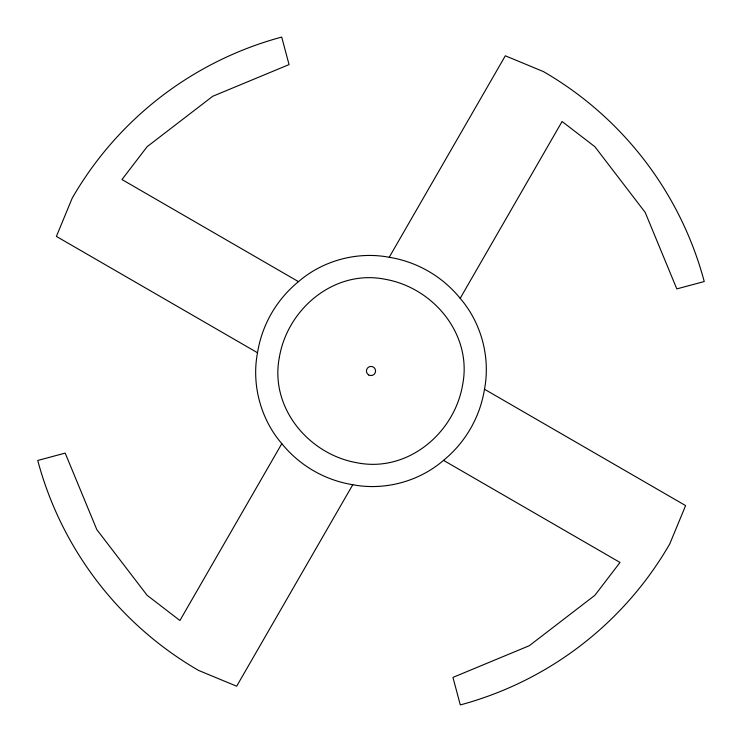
<?xml version="1.0" encoding="UTF-8"?>
<svg xmlns="http://www.w3.org/2000/svg" width="742" height="742" viewBox="0 0 742 742"><rect width="100%" height="100%" fill="white"/><g stroke="black" fill="none" stroke-linecap="round" stroke-linejoin="round"><path stroke-width="1.11" d="M257.511 352.756C251.408 384.523 260.665 419.184 281.821 443.651A114.88 114.88 0 0 0 352.784 484.712C384.504 490.824 419.119 481.521 443.512 460.346A115.214 115.214 0 0 0 484.48 389.244C490.592 357.477 481.326 322.816 460.179 298.349A114.88 114.88 0 0 0 389.216 257.288C357.496 251.176 322.881 260.479 298.488 281.654A115.214 115.214 0 0 0 257.52 352.756L56.392 236.41L72.206 198.16A345.104 345.104 0 0 1 281.7 37.081L289.055 64.6L212.704 96.284L147.129 146.693L121.976 179.545L298.488 281.654M281.821 443.651L179.916 620.507L147.129 595.307L96.812 529.602L65.185 453.102L37.74 460.467A345.587 345.587 0 0 0 198.485 670.378L236.67 686.211L352.784 484.702M389.216 257.298L505.33 55.789L543.506 71.631A345.587 345.587 0 0 1 704.241 281.533L676.815 288.898L645.188 212.398L594.871 146.693L562.084 121.493L460.179 298.349M484.489 389.244L685.608 505.59L669.794 543.84A345.104 345.104 0 0 1 460.3 704.919L452.945 677.4L529.296 645.716L594.871 595.307L620.024 562.455L443.512 460.346M279.391 357.115C269.457 407.302 308.422 454.41 357.143 462.785C407.358 472.756 454.29 433.56 462.609 384.885C472.543 334.698 433.578 287.59 384.857 279.215C334.642 269.244 287.71 308.44 279.391 357.115M368.709 374.96A4.582 4.582 0 0 0 375.582 371A4.582 4.582 0 0 0 368.709 367.03A4.582 4.582 0 0 0 368.709 374.96"/></g></svg>
